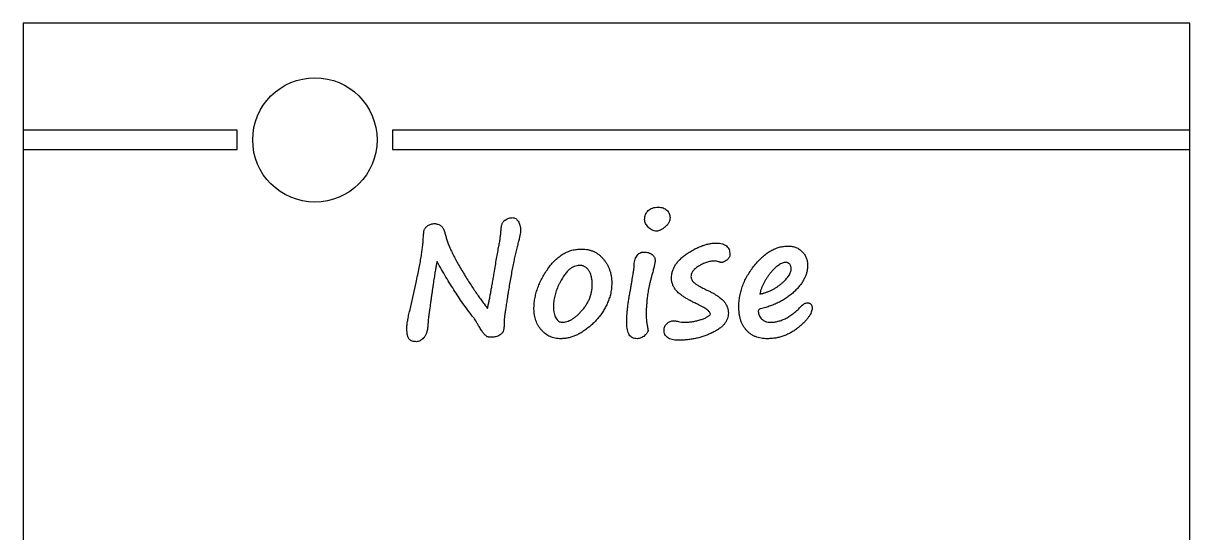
# Model space of a CAD drawing. Extents: x 261 to 321, y 70 to 327.
# Drawn here: x 261.3 to 321.3, y 300.5 to 326.7 of the extents above; entities that cross this region are included whole.
import ezdxf

# ---------------------------------------------------------------- set-up
doc = ezdxf.new("R2010")
doc.units = 0
doc.header["$LTSCALE"] = 2
doc.layers.get('0').update_dxf_attribs({"linetype": 'CONTINUOUS'})

msp = doc.modelspace()

# ---------------------------------------------------------------- linework, layer by layer
at = {"color": 7, "linetype": 'CONTINUOUS'}
for p, q in [((321.25, 326.699), (261.25, 326.699)), ((261.25, 326.699), (261.25, 321.199)), ((321.25, 321.199), (321.25, 326.699)), ((261.25, 321.199), (261.25, 320.199)), ((272.25, 321.199), (261.25, 321.199)), ((272.25, 320.199), (272.25, 321.199)), ((321.25, 321.199), (280.25, 321.199)), ((280.25, 321.199), (280.25, 320.199)), ((321.25, 320.199), (321.25, 321.199)), ((261.25, 320.199), (272.25, 320.199)), ((261.25, 320.199), (261.25, 76.199)), ((280.25, 320.199), (321.25, 320.199)), ((321.25, 76.199), (321.25, 320.199)), ((289.334, 314.029), (289.331, 314.029)), ((293.608, 313.837), (293.584, 313.746)), ((281.147, 311.972), (281.456, 313.356)), ((292.548, 313.369), (292.548, 313.365)), ((291.451, 312.733), (291.451, 312.73)), ((282.164, 312.065), (282.114, 311.696)), ((281.143, 311.948), (281.147, 311.972)), ((285.981, 311.347), (285.981, 311.209))]:
    msp.add_line(p, q, dxfattribs=at)
msp.add_circle((276.25, 320.699), 3.2, dxfattribs=at)
for points, knots in [([(293.212, 316.601), (293.214, 316.646), (293.218, 316.734), (293.253, 316.859), (293.312, 316.969), (293.392, 317.066), (293.496, 317.143), (293.62, 317.199), (293.764, 317.233), (293.867, 317.236), (293.921, 317.238)], [0, 0, 0, 0, 0.126587, 0.243542, 0.357362, 0.472232, 0.590962, 0.714805, 0.850135, 1, 1, 1, 1]), ([(293.921, 317.238), (293.963, 317.236), (294.046, 317.233), (294.163, 317.204), (294.267, 317.153), (294.355, 317.085), (294.427, 317.003), (294.482, 316.914), (294.513, 316.814), (294.517, 316.746), (294.519, 316.712)], [0, 0, 0, 0, 0.143806, 0.277673, 0.404123, 0.530487, 0.653168, 0.769636, 0.883023, 1, 1, 1, 1]), ([(281.827, 315.645), (281.829, 315.693), (281.833, 315.781), (281.843, 315.899), (281.856, 315.993), (281.871, 316.068), (281.898, 316.129), (281.938, 316.184), (281.993, 316.238), (282.061, 316.29), (282.138, 316.335), (282.224, 316.367), (282.314, 316.389), (282.377, 316.391), (282.409, 316.392)], [0, 0, 0, 0, 0.131603, 0.2414, 0.328404, 0.392978, 0.449835, 0.510824, 0.581114, 0.660646, 0.744763, 0.82763, 0.912569, 1, 1, 1, 1]), ([(282.409, 316.392), (282.431, 316.391), (282.476, 316.389), (282.546, 316.372), (282.62, 316.346), (282.686, 316.318), (282.738, 316.284), (282.778, 316.246), (282.814, 316.197), (282.849, 316.137), (282.88, 316.066), (282.914, 315.985), (282.943, 315.892), (282.96, 315.825), (282.969, 315.791)], [0, 0, 0, 0, 0.072148, 0.151346, 0.237305, 0.333903, 0.386748, 0.445193, 0.51368, 0.589546, 0.676, 0.772248, 0.881385, 1, 1, 1, 1]), ([(285.827, 316.097), (285.829, 316.126), (285.833, 316.181), (285.846, 316.26), (285.865, 316.332), (285.889, 316.396), (285.918, 316.453), (285.952, 316.502), (285.991, 316.545), (286.053, 316.588), (286.132, 316.632), (286.229, 316.671), (286.326, 316.696), (286.392, 316.698), (286.424, 316.699)], [0, 0, 0, 0, 0.089712, 0.173956, 0.250923, 0.322246, 0.388691, 0.450166, 0.510731, 0.570161, 0.685727, 0.794211, 0.897737, 1, 1, 1, 1]), ([(286.424, 316.699), (286.451, 316.697), (286.505, 316.692), (286.583, 316.656), (286.65, 316.594), (286.713, 316.514), (286.763, 316.416), (286.8, 316.305), (286.824, 316.182), (286.826, 316.097), (286.827, 316.053)], [0, 0, 0, 0, 0.095956, 0.193746, 0.30071, 0.422624, 0.55572, 0.693912, 0.841643, 1, 1, 1, 1]), ([(293.822, 316.007), (293.783, 316.009), (293.705, 316.013), (293.593, 316.054), (293.488, 316.116), (293.395, 316.202), (293.317, 316.299), (293.257, 316.398), (293.22, 316.499), (293.214, 316.568), (293.212, 316.601)], [0, 0, 0, 0, 0.126073, 0.250363, 0.37963, 0.51878, 0.656687, 0.77953, 0.893199, 1, 1, 1, 1]), ([(294.519, 316.712), (294.517, 316.666), (294.511, 316.575), (294.459, 316.443), (294.376, 316.322), (294.266, 316.217), (294.148, 316.127), (294.033, 316.061), (293.926, 316.016), (293.855, 316.01), (293.822, 316.007)], [0, 0, 0, 0, 0.127579, 0.254655, 0.388734, 0.535461, 0.678805, 0.8029, 0.908315, 1, 1, 1, 1]), ([(281.456, 313.356), (281.484, 313.487), (281.537, 313.74), (281.611, 314.103), (281.673, 314.436), (281.725, 314.738), (281.767, 315.008), (281.797, 315.248), (281.819, 315.457), (281.824, 315.586), (281.827, 315.645)], [0, 0, 0, 0, 0.173496, 0.333481, 0.479367, 0.611182, 0.728969, 0.832785, 0.92328, 1, 1, 1, 1]), ([(282.969, 315.791), (282.985, 315.729), (283.02, 315.6), (283.089, 315.401), (283.174, 315.188), (283.278, 314.961), (283.395, 314.718), (283.531, 314.461), (283.684, 314.189), (283.851, 313.909), (284.023, 313.627), (284.195, 313.357), (284.361, 313.099), (284.524, 312.858), (284.682, 312.629), (284.835, 312.416), (284.984, 312.217), (285.084, 312.091), (285.132, 312.03)], [0, 0, 0, 0, 0.0438, 0.091822, 0.144637, 0.201751, 0.263628, 0.330323, 0.40177, 0.478009, 0.55496, 0.628667, 0.698614, 0.765726, 0.829104, 0.889527, 0.946411, 1, 1, 1, 1]), ([(285.713, 315.231), (285.727, 315.31), (285.755, 315.463), (285.789, 315.686), (285.814, 315.896), (285.823, 316.032), (285.827, 316.097)], [0, 0, 0, 0, 0.274932, 0.53339, 0.775419, 1, 1, 1, 1]), ([(286.827, 316.053), (286.825, 316.012), (286.822, 315.923), (286.798, 315.779), (286.762, 315.611), (286.729, 315.493), (286.712, 315.43)], [0, 0, 0, 0, 0.19155, 0.421274, 0.690488, 1, 1, 1, 1]), ([(285.469, 313.849), (285.491, 313.977), (285.532, 314.225), (285.593, 314.584), (285.653, 314.916), (285.694, 315.129), (285.713, 315.231)], [0, 0, 0, 0, 0.2787345, 0.5376219, 0.7786502, 1, 1, 1, 1]), ([(286.712, 315.43), (286.691, 315.35), (286.647, 315.184), (286.585, 314.925), (286.522, 314.65), (286.461, 314.358), (286.4, 314.049), (286.338, 313.723), (286.279, 313.38), (286.23, 313.087), (286.192, 312.85), (286.164, 312.682), (286.139, 312.522), (286.116, 312.372), (286.094, 312.233), (286.076, 312.103), (286.057, 311.984), (286.042, 311.874), (286.027, 311.774), (286.015, 311.683), (286.004, 311.603), (285.995, 311.533), (285.99, 311.473), (285.985, 311.422), (285.982, 311.381), (285.981, 311.358), (285.981, 311.347)], [0, 0, 0, 0, 0.0601133, 0.1241589, 0.1921512, 0.2637586, 0.3399051, 0.4197474, 0.5035262, 0.5913003, 0.6349977, 0.6763622, 0.7150619, 0.75167, 0.7856584, 0.8172699, 0.8462613, 0.8731635, 0.8974451, 0.9193526, 0.938926, 0.9558411, 0.9703902, 0.9828941, 0.9924664, 1, 1, 1, 1]), ([(287.519, 311.996), (287.521, 312.084), (287.525, 312.259), (287.561, 312.521), (287.617, 312.782), (287.696, 313.042), (287.796, 313.301), (287.919, 313.559), (288.065, 313.815), (288.23, 314.066), (288.408, 314.303), (288.603, 314.51), (288.805, 314.688), (289.018, 314.832), (289.241, 314.946), (289.474, 315.025), (289.716, 315.076), (289.882, 315.081), (289.965, 315.084)], [0, 0, 0, 0, 0.060738, 0.121647, 0.183456, 0.245983, 0.310139, 0.376133, 0.444328, 0.514898, 0.584607, 0.650192, 0.712152, 0.771295, 0.828687, 0.885206, 0.941984, 1, 1, 1, 1]), ([(289.965, 315.084), (290.022, 315.082), (290.133, 315.079), (290.295, 315.055), (290.449, 315.015), (290.594, 314.958), (290.731, 314.885), (290.86, 314.796), (290.981, 314.691), (291.091, 314.57), (291.191, 314.438), (291.28, 314.301), (291.353, 314.156), (291.416, 314.005), (291.461, 313.847), (291.496, 313.684), (291.515, 313.514), (291.518, 313.399), (291.519, 313.34)], [0, 0, 0, 0, 0.06504, 0.127459, 0.187912, 0.247286, 0.306853, 0.366148, 0.427214, 0.490467, 0.554232, 0.616598, 0.678616, 0.740813, 0.803784, 0.867303, 0.93268, 1, 1, 1, 1]), ([(294.596, 313.589), (294.598, 313.648), (294.602, 313.767), (294.643, 313.94), (294.706, 314.108), (294.796, 314.27), (294.911, 314.425), (295.05, 314.576), (295.217, 314.718), (295.402, 314.854), (295.599, 314.976), (295.795, 315.089), (295.989, 315.181), (296.179, 315.259), (296.366, 315.318), (296.55, 315.36), (296.731, 315.387), (296.85, 315.39), (296.909, 315.392)], [0, 0, 0, 0, 0.055962, 0.111244, 0.16688, 0.224629, 0.284541, 0.34862, 0.41708, 0.4905, 0.564921, 0.635533, 0.702861, 0.767173, 0.8285, 0.887712, 0.94448, 1, 1, 1, 1]), ([(296.909, 315.392), (296.963, 315.39), (297.064, 315.387), (297.205, 315.359), (297.327, 315.315), (297.427, 315.248), (297.505, 315.162), (297.558, 315.057), (297.591, 314.934), (297.595, 314.846), (297.596, 314.799)], [0, 0, 0, 0, 0.155371, 0.292245, 0.414981, 0.526695, 0.635695, 0.745449, 0.865336, 1, 1, 1, 1]), ([(298.058, 312.107), (298.06, 312.201), (298.064, 312.389), (298.105, 312.668), (298.166, 312.943), (298.257, 313.213), (298.37, 313.479), (298.509, 313.739), (298.675, 313.995), (298.86, 314.243), (299.06, 314.472), (299.266, 314.677), (299.478, 314.849), (299.692, 314.991), (299.911, 315.101), (300.133, 315.18), (300.359, 315.229), (300.511, 315.235), (300.587, 315.238)], [0, 0, 0, 0, 0.064451, 0.128353, 0.192432, 0.257074, 0.322629, 0.389682, 0.459077, 0.530704, 0.601204, 0.667278, 0.729031, 0.787398, 0.842542, 0.896014, 0.948089, 1, 1, 1, 1]), ([(300.587, 315.238), (300.624, 315.237), (300.696, 315.235), (300.802, 315.222), (300.902, 315.199), (300.998, 315.168), (301.087, 315.125), (301.171, 315.076), (301.248, 315.016), (301.32, 314.948), (301.384, 314.874), (301.441, 314.797), (301.489, 314.715), (301.528, 314.63), (301.559, 314.541), (301.581, 314.449), (301.593, 314.354), (301.595, 314.289), (301.596, 314.256)], [0, 0, 0, 0, 0.070278, 0.13796, 0.202942, 0.266414, 0.328887, 0.390141, 0.451655, 0.514814, 0.577562, 0.638161, 0.698369, 0.757109, 0.816968, 0.876574, 0.937345, 1, 1, 1, 1]), ([(282.537, 314.442), (282.532, 314.419), (282.521, 314.37), (282.504, 314.291), (282.486, 314.201), (282.467, 314.1), (282.448, 313.988), (282.426, 313.866), (282.405, 313.734), (282.382, 313.59), (282.357, 313.436), (282.334, 313.272), (282.307, 313.097), (282.281, 312.911), (282.253, 312.714), (282.224, 312.507), (282.194, 312.29), (282.174, 312.141), (282.164, 312.065)], [0, 0, 0, 0, 0.029191, 0.062877, 0.101066, 0.143761, 0.190878, 0.242101, 0.298247, 0.358416, 0.423101, 0.49223, 0.56595, 0.643622, 0.726308, 0.813019, 0.90425, 1, 1, 1, 1]), ([(284.408, 311.559), (284.327, 311.663), (284.163, 311.875), (283.923, 312.203), (283.686, 312.545), (283.452, 312.9), (283.218, 313.266), (282.987, 313.646), (282.761, 314.039), (282.612, 314.307), (282.537, 314.442)], [0, 0, 0, 0, 0.115352, 0.233569, 0.354307, 0.477834, 0.604103, 0.733266, 0.8652, 1, 1, 1, 1]), ([(292.673, 314.218), (292.675, 314.266), (292.678, 314.36), (292.702, 314.494), (292.743, 314.617), (292.8, 314.724), (292.871, 314.816), (292.959, 314.882), (293.06, 314.923), (293.132, 314.928), (293.17, 314.93)], [0, 0, 0, 0, 0.150374, 0.290308, 0.421351, 0.547901, 0.667065, 0.77699, 0.885044, 1, 1, 1, 1]), ([(293.17, 314.93), (293.213, 314.929), (293.295, 314.926), (293.411, 314.902), (293.513, 314.861), (293.596, 314.803), (293.664, 314.736), (293.713, 314.664), (293.745, 314.587), (293.748, 314.534), (293.75, 314.507)], [0, 0, 0, 0, 0.163386, 0.309948, 0.44396, 0.572095, 0.691655, 0.799265, 0.899633, 1, 1, 1, 1]), ([(293.75, 314.507), (293.75, 314.492), (293.748, 314.458), (293.742, 314.401), (293.729, 314.333), (293.716, 314.254), (293.694, 314.166), (293.67, 314.065), (293.642, 313.954), (293.62, 313.877), (293.608, 313.837)], [0, 0, 0, 0, 0.06659, 0.1493015, 0.2505719, 0.3662405, 0.4991097, 0.6485125, 0.8165893, 1, 1, 1, 1]), ([(296.836, 314.469), (296.773, 314.465), (296.644, 314.458), (296.446, 314.411), (296.24, 314.334), (296.068, 314.248), (295.933, 314.169), (295.844, 314.104), (295.768, 314.038), (295.705, 313.969), (295.656, 313.897), (295.623, 313.821), (295.601, 313.744), (295.598, 313.691), (295.596, 313.665)], [0, 0, 0, 0, 0.1173027, 0.2433553, 0.3807875, 0.5305339, 0.6052893, 0.6743748, 0.7374439, 0.7951248, 0.8495069, 0.9008109, 0.9500213, 1, 1, 1, 1]), ([(297.011, 314.43), (296.978, 314.441), (296.92, 314.46), (296.861, 314.466), (296.836, 314.469)], [0, 0, 0, 0, 0.582893, 1, 1, 1, 1]), ([(297.171, 314.392), (297.162, 314.392), (297.141, 314.394), (297.105, 314.402), (297.061, 314.414), (297.029, 314.424), (297.011, 314.43)], [0, 0, 0, 0, 0.161028, 0.38404, 0.663423, 1, 1, 1, 1]), ([(297.596, 314.799), (297.595, 314.773), (297.591, 314.721), (297.558, 314.647), (297.507, 314.577), (297.441, 314.515), (297.367, 314.464), (297.298, 314.423), (297.232, 314.398), (297.19, 314.394), (297.171, 314.392)], [0, 0, 0, 0, 0.122124, 0.245199, 0.378146, 0.526816, 0.673409, 0.799761, 0.908153, 1, 1, 1, 1]), ([(285.132, 312.03), (285.145, 312.091), (285.172, 312.216), (285.214, 312.41), (285.252, 312.618), (285.295, 312.839), (285.336, 313.073), (285.382, 313.319), (285.424, 313.58), (285.454, 313.758), (285.469, 313.849)], [0, 0, 0, 0, 0.100303, 0.207868, 0.322315, 0.443389, 0.57213, 0.707497, 0.850437, 1, 1, 1, 1]), ([(289.331, 314.029), (289.307, 314.006), (289.259, 313.96), (289.19, 313.882), (289.121, 313.795), (289.053, 313.697), (288.985, 313.591), (288.918, 313.475), (288.85, 313.35), (288.761, 313.173), (288.664, 312.944), (288.581, 312.662), (288.529, 312.38), (288.523, 312.191), (288.519, 312.097)], [0, 0, 0, 0, 0.045595, 0.093647, 0.145923, 0.200675, 0.259933, 0.322247, 0.388474, 0.458682, 0.599672, 0.735919, 0.868566, 1, 1, 1, 1]), ([(289.863, 314.238), (289.815, 314.235), (289.72, 314.23), (289.582, 314.19), (289.451, 314.123), (289.374, 314.061), (289.334, 314.029)], [0, 0, 0, 0, 0.24709, 0.489913, 0.738659, 1, 1, 1, 1]), ([(290.519, 313.27), (290.518, 313.338), (290.514, 313.467), (290.481, 313.652), (290.427, 313.818), (290.364, 313.943), (290.303, 314.028), (290.253, 314.085), (290.199, 314.132), (290.14, 314.171), (290.077, 314.201), (290.01, 314.223), (289.938, 314.235), (289.888, 314.237), (289.863, 314.238)], [0, 0, 0, 0, 0.154811, 0.296867, 0.429557, 0.555086, 0.615095, 0.671796, 0.726591, 0.779674, 0.833597, 0.886848, 0.941912, 1, 1, 1, 1]), ([(292.548, 313.365), (292.558, 313.424), (292.575, 313.535), (292.603, 313.691), (292.622, 313.828), (292.642, 313.944), (292.653, 314.041), (292.666, 314.117), (292.671, 314.174), (292.672, 314.205), (292.673, 314.218)], [0, 0, 0, 0, 0.207783, 0.391714, 0.551125, 0.68805, 0.802083, 0.890862, 0.956665, 1, 1, 1, 1]), ([(300.482, 314.392), (300.452, 314.39), (300.391, 314.386), (300.298, 314.361), (300.203, 314.318), (300.105, 314.262), (300.007, 314.186), (299.904, 314.097), (299.801, 313.99), (299.697, 313.87), (299.595, 313.741), (299.501, 313.608), (299.416, 313.472), (299.341, 313.334), (299.273, 313.195), (299.216, 313.053), (299.168, 312.91), (299.143, 312.812), (299.13, 312.763)], [0, 0, 0, 0, 0.040156, 0.083134, 0.129101, 0.179693, 0.23523, 0.296113, 0.362586, 0.435718, 0.510725, 0.584015, 0.655367, 0.726206, 0.795793, 0.86391, 0.932244, 1, 1, 1, 1]), ([(299.13, 312.763), (299.183, 312.775), (299.288, 312.798), (299.442, 312.845), (299.59, 312.9), (299.734, 312.964), (299.874, 313.037), (300.008, 313.12), (300.137, 313.212), (300.261, 313.31), (300.374, 313.412), (300.473, 313.514), (300.558, 313.612), (300.627, 313.709), (300.683, 313.803), (300.721, 313.896), (300.746, 313.986), (300.749, 314.045), (300.75, 314.074)], [0, 0, 0, 0, 0.073986, 0.146319, 0.218486, 0.289567, 0.361081, 0.43286, 0.504474, 0.577079, 0.647001, 0.711826, 0.770655, 0.824254, 0.87339, 0.918889, 0.960577, 1, 1, 1, 1]), ([(301.596, 314.256), (301.594, 314.197), (301.59, 314.079), (301.558, 313.902), (301.504, 313.729), (301.429, 313.557), (301.332, 313.388), (301.214, 313.221), (301.075, 313.056), (300.917, 312.895), (300.743, 312.741), (300.555, 312.599), (300.355, 312.47), (300.144, 312.351), (299.92, 312.247), (299.684, 312.155), (299.437, 312.073), (299.266, 312.031), (299.179, 312.01)], [0, 0, 0, 0, 0.050053, 0.100453, 0.151302, 0.203962, 0.259058, 0.316386, 0.377176, 0.441345, 0.507559, 0.574036, 0.641342, 0.709509, 0.779296, 0.850865, 0.924163, 1, 1, 1, 1]), ([(300.75, 314.074), (300.749, 314.096), (300.748, 314.138), (300.732, 314.198), (300.71, 314.254), (300.676, 314.301), (300.637, 314.341), (300.59, 314.371), (300.538, 314.388), (300.501, 314.391), (300.482, 314.392)], [0, 0, 0, 0, 0.140491, 0.271382, 0.398119, 0.524802, 0.645888, 0.7625, 0.877367, 1, 1, 1, 1]), ([(288.961, 311.315), (289.002, 311.317), (289.086, 311.321), (289.212, 311.35), (289.339, 311.398), (289.467, 311.465), (289.596, 311.551), (289.727, 311.654), (289.858, 311.778), (289.988, 311.917), (290.112, 312.066), (290.22, 312.226), (290.314, 312.388), (290.388, 312.556), (290.448, 312.728), (290.488, 312.905), (290.515, 313.086), (290.518, 313.209), (290.519, 313.27)], [0, 0, 0, 0, 0.045781, 0.092981, 0.142617, 0.195536, 0.252441, 0.313967, 0.38012, 0.451284, 0.524025, 0.594822, 0.663693, 0.731139, 0.797706, 0.864567, 0.931686, 1, 1, 1, 1]), ([(291.519, 313.34), (291.517, 313.238), (291.511, 313.033), (291.471, 312.833), (291.451, 312.733)], [0, 0, 0, 0, 0.5016825, 1, 1, 1, 1]), ([(292.477, 312.955), (292.49, 313.026), (292.514, 313.164), (292.537, 313.302), (292.548, 313.369)], [0, 0, 0, 0, 0.5148458, 1, 1, 1, 1]), ([(293.584, 313.746), (293.567, 313.683), (293.534, 313.559), (293.49, 313.376), (293.45, 313.202), (293.415, 313.037), (293.386, 312.882), (293.361, 312.735), (293.344, 312.597), (293.327, 312.43), (293.313, 312.238), (293.299, 312.026), (293.29, 311.837), (293.289, 311.72), (293.289, 311.665)], [0, 0, 0, 0, 0.0937, 0.182834, 0.267563, 0.34735, 0.422112, 0.492551, 0.558629, 0.619916, 0.731917, 0.832391, 0.921934, 1, 1, 1, 1]), ([(295.897, 312.258), (295.83, 312.291), (295.702, 312.355), (295.521, 312.449), (295.359, 312.542), (295.216, 312.631), (295.09, 312.714), (294.986, 312.796), (294.898, 312.873), (294.809, 312.972), (294.725, 313.098), (294.65, 313.255), (294.605, 313.42), (294.599, 313.533), (294.596, 313.589)], [0, 0, 0, 0, 0.113124, 0.216997, 0.311197, 0.396611, 0.473023, 0.540328, 0.599451, 0.650375, 0.741665, 0.829193, 0.914354, 1, 1, 1, 1]), ([(295.596, 313.665), (295.598, 313.638), (295.602, 313.585), (295.633, 313.506), (295.682, 313.43), (295.737, 313.369), (295.795, 313.321), (295.848, 313.28), (295.912, 313.237), (295.986, 313.195), (296.069, 313.145), (296.163, 313.097), (296.266, 313.045), (296.339, 313.011), (296.376, 312.993)], [0, 0, 0, 0, 0.072956, 0.1491, 0.230696, 0.323767, 0.37669, 0.43952, 0.509347, 0.589779, 0.678627, 0.776792, 0.883904, 1, 1, 1, 1]), ([(291.451, 312.73), (291.427, 312.651), (291.379, 312.496), (291.287, 312.271), (291.181, 312.055), (291.059, 311.849), (290.922, 311.653), (290.768, 311.466), (290.601, 311.288), (290.42, 311.121), (290.232, 310.97), (290.043, 310.836), (289.851, 310.724), (289.662, 310.63), (289.471, 310.559), (289.281, 310.506), (289.09, 310.476), (288.963, 310.471), (288.899, 310.469)], [0, 0, 0, 0, 0.067598, 0.134494, 0.200597, 0.266414, 0.332334, 0.398743, 0.466031, 0.534516, 0.601697, 0.665689, 0.726449, 0.784698, 0.840592, 0.894539, 0.947553, 1, 1, 1, 1]), ([(292.289, 311.279), (292.289, 311.338), (292.29, 311.459), (292.301, 311.645), (292.314, 311.841), (292.335, 312.046), (292.362, 312.26), (292.394, 312.484), (292.433, 312.717), (292.462, 312.875), (292.477, 312.955)], [0, 0, 0, 0, 0.1045764, 0.2149806, 0.3312425, 0.4527732, 0.5810609, 0.7147565, 0.8539191, 1, 1, 1, 1]), ([(296.376, 312.993), (296.432, 312.965), (296.54, 312.913), (296.693, 312.833), (296.829, 312.753), (296.953, 312.678), (297.06, 312.602), (297.154, 312.53), (297.233, 312.46), (297.315, 312.369), (297.397, 312.253), (297.468, 312.105), (297.511, 311.949), (297.517, 311.842), (297.519, 311.788)], [0, 0, 0, 0, 0.105959, 0.204002, 0.293945, 0.375804, 0.450816, 0.517469, 0.577407, 0.630089, 0.726133, 0.81837, 0.908139, 1, 1, 1, 1]), ([(288.519, 312.097), (288.521, 312.043), (288.523, 311.939), (288.546, 311.79), (288.584, 311.656), (288.635, 311.538), (288.701, 311.441), (288.776, 311.367), (288.866, 311.324), (288.929, 311.318), (288.961, 311.315)], [0, 0, 0, 0, 0.164364, 0.315745, 0.456254, 0.586915, 0.704998, 0.808262, 0.904012, 1, 1, 1, 1]), ([(296.596, 311.731), (296.593, 311.75), (296.584, 311.791), (296.544, 311.85), (296.488, 311.912), (296.41, 311.976), (296.311, 312.043), (296.191, 312.112), (296.051, 312.185), (295.95, 312.233), (295.897, 312.258)], [0, 0, 0, 0, 0.063377, 0.139972, 0.231533, 0.343167, 0.475545, 0.628508, 0.803231, 1, 1, 1, 1]), ([(299.524, 310.469), (299.469, 310.47), (299.361, 310.473), (299.203, 310.494), (299.054, 310.527), (298.914, 310.574), (298.784, 310.636), (298.662, 310.71), (298.55, 310.799), (298.447, 310.9), (298.356, 311.015), (298.275, 311.139), (298.207, 311.274), (298.154, 311.421), (298.11, 311.578), (298.079, 311.745), (298.061, 311.923), (298.059, 312.044), (298.058, 312.107)], [0, 0, 0, 0, 0.06665, 0.130389, 0.191256, 0.249849, 0.307479, 0.364662, 0.421709, 0.479371, 0.538073, 0.597361, 0.657781, 0.720072, 0.785159, 0.853392, 0.924689, 1, 1, 1, 1]), ([(299.179, 312.01), (299.161, 312.004), (299.128, 311.993), (299.085, 311.962), (299.061, 311.915), (299.059, 311.881), (299.058, 311.863)], [0, 0, 0, 0, 0.27283, 0.507705, 0.743149, 1, 1, 1, 1]), ([(301.827, 312.046), (301.825, 312.01), (301.82, 311.935), (301.784, 311.822), (301.727, 311.704), (301.649, 311.581), (301.548, 311.454), (301.426, 311.322), (301.282, 311.185), (301.12, 311.045), (300.945, 310.911), (300.759, 310.793), (300.567, 310.692), (300.369, 310.612), (300.167, 310.547), (299.958, 310.501), (299.743, 310.475), (299.598, 310.471), (299.524, 310.469)], [0, 0, 0, 0, 0.035966, 0.075015, 0.118178, 0.166592, 0.220721, 0.280762, 0.347019, 0.420283, 0.495469, 0.56886, 0.640973, 0.712201, 0.783028, 0.854242, 0.926353, 1, 1, 1, 1]), ([(299.684, 311.315), (299.751, 311.317), (299.887, 311.323), (300.089, 311.365), (300.291, 311.43), (300.492, 311.522), (300.693, 311.641), (300.892, 311.787), (301.092, 311.958), (301.219, 312.086), (301.284, 312.153)], [0, 0, 0, 0, 0.108355, 0.2185664, 0.332199, 0.4509895, 0.5757939, 0.7084079, 0.8498383, 1, 1, 1, 1]), ([(301.284, 312.153), (301.309, 312.177), (301.355, 312.223), (301.432, 312.274), (301.508, 312.309), (301.56, 312.313), (301.584, 312.315)], [0, 0, 0, 0, 0.298598, 0.558332, 0.788957, 1, 1, 1, 1]), ([(301.584, 312.315), (301.603, 312.315), (301.639, 312.314), (301.689, 312.3), (301.733, 312.28), (301.768, 312.249), (301.796, 312.21), (301.813, 312.162), (301.826, 312.107), (301.827, 312.067), (301.827, 312.046)], [0, 0, 0, 0, 0.136223, 0.259008, 0.371555, 0.482303, 0.592255, 0.713117, 0.846454, 1, 1, 1, 1]), ([(280.981, 311.005), (280.981, 311.034), (280.983, 311.094), (280.99, 311.19), (281.004, 311.294), (281.022, 311.408), (281.045, 311.531), (281.073, 311.662), (281.105, 311.803), (281.13, 311.899), (281.143, 311.948)], [0, 0, 0, 0, 0.090213, 0.189444, 0.299277, 0.419737, 0.549687, 0.689213, 0.839605, 1, 1, 1, 1]), ([(282.114, 311.696), (282.109, 311.66), (282.097, 311.582), (282.084, 311.453), (282.068, 311.303), (282.061, 311.196), (282.058, 311.138)], [0, 0, 0, 0, 0.192791, 0.423577, 0.692739, 1, 1, 1, 1]), ([(284.696, 311.099), (284.666, 311.15), (284.61, 311.245), (284.532, 311.374), (284.467, 311.477), (284.425, 311.534), (284.408, 311.559)], [0, 0, 0, 0, 0.331108, 0.607975, 0.83187, 1, 1, 1, 1]), ([(288.899, 310.469), (288.85, 310.47), (288.754, 310.473), (288.613, 310.493), (288.478, 310.529), (288.35, 310.577), (288.229, 310.639), (288.114, 310.715), (288.007, 310.806), (287.907, 310.909), (287.816, 311.022), (287.736, 311.142), (287.67, 311.27), (287.614, 311.402), (287.573, 311.543), (287.541, 311.688), (287.523, 311.84), (287.521, 311.944), (287.519, 311.996)], [0, 0, 0, 0, 0.063838, 0.125628, 0.185587, 0.244799, 0.303466, 0.363042, 0.423869, 0.486698, 0.550281, 0.6129, 0.674849, 0.737163, 0.800487, 0.865169, 0.931486, 1, 1, 1, 1]), ([(293.289, 311.665), (293.29, 311.62), (293.291, 311.523), (293.311, 311.367), (293.336, 311.191), (293.361, 311.067), (293.374, 311.001)], [0, 0, 0, 0, 0.2010718, 0.4338748, 0.7005506, 1, 1, 1, 1]), ([(297.519, 311.788), (297.517, 311.739), (297.513, 311.642), (297.473, 311.5), (297.41, 311.364), (297.322, 311.235), (297.208, 311.113), (297.07, 310.998), (296.908, 310.888), (296.723, 310.787), (296.524, 310.695), (296.315, 310.614), (296.101, 310.546), (295.881, 310.489), (295.654, 310.446), (295.422, 310.415), (295.183, 310.395), (295.021, 310.393), (294.94, 310.392)], [0, 0, 0, 0, 0.046103, 0.091325, 0.137833, 0.186094, 0.237804, 0.293936, 0.354942, 0.421703, 0.491464, 0.561337, 0.63173, 0.70289, 0.774983, 0.84833, 0.923521, 1, 1, 1, 1]), ([(295.248, 311.315), (295.312, 311.316), (295.443, 311.319), (295.64, 311.343), (295.843, 311.381), (296.011, 311.424), (296.143, 311.465), (296.234, 311.497), (296.317, 311.53), (296.39, 311.568), (296.456, 311.604), (296.511, 311.645), (296.559, 311.685), (296.584, 311.716), (296.596, 311.731)], [0, 0, 0, 0, 0.133281, 0.271538, 0.412927, 0.560714, 0.633116, 0.700253, 0.761469, 0.818427, 0.870259, 0.917384, 0.960453, 1, 1, 1, 1]), ([(299.058, 311.863), (299.06, 311.831), (299.064, 311.765), (299.1, 311.669), (299.153, 311.576), (299.227, 311.488), (299.318, 311.411), (299.428, 311.355), (299.551, 311.32), (299.639, 311.317), (299.684, 311.315)], [0, 0, 0, 0, 0.105127, 0.212913, 0.328722, 0.454789, 0.585538, 0.716364, 0.851972, 1, 1, 1, 1]), ([(281.483, 310.315), (281.441, 310.316), (281.362, 310.318), (281.254, 310.346), (281.163, 310.386), (281.103, 310.439), (281.068, 310.492), (281.044, 310.54), (281.026, 310.597), (281.008, 310.662), (280.997, 310.736), (280.987, 310.817), (280.983, 310.908), (280.982, 310.972), (280.981, 311.005)], [0, 0, 0, 0, 0.126883, 0.236252, 0.333864, 0.424382, 0.471204, 0.525126, 0.584989, 0.652251, 0.726782, 0.809337, 0.899895, 1, 1, 1, 1]), ([(282.058, 311.138), (282.055, 311.103), (282.05, 311.035), (282.036, 310.937), (282.014, 310.847), (281.991, 310.763), (281.961, 310.688), (281.928, 310.619), (281.888, 310.559), (281.83, 310.492), (281.755, 310.424), (281.664, 310.362), (281.574, 310.323), (281.513, 310.317), (281.483, 310.315)], [0, 0, 0, 0, 0.096809, 0.18652, 0.270773, 0.349479, 0.423737, 0.492331, 0.557966, 0.620115, 0.734124, 0.832879, 0.920361, 1, 1, 1, 1]), ([(285.334, 310.546), (285.311, 310.546), (285.268, 310.545), (285.208, 310.552), (285.158, 310.56), (285.115, 310.572), (285.077, 310.597), (285.033, 310.63), (284.986, 310.68), (284.932, 310.74), (284.875, 310.814), (284.816, 310.899), (284.757, 310.995), (284.717, 311.063), (284.696, 311.099)], [0, 0, 0, 0, 0.077452, 0.144544, 0.200078, 0.244841, 0.291554, 0.352447, 0.427976, 0.518788, 0.623478, 0.737564, 0.863524, 1, 1, 1, 1]), ([(285.981, 311.209), (285.981, 311.172), (285.98, 311.104), (285.973, 311.008), (285.96, 310.928), (285.943, 310.859), (285.913, 310.8), (285.87, 310.745), (285.812, 310.692), (285.742, 310.642), (285.658, 310.599), (285.56, 310.568), (285.451, 310.548), (285.374, 310.547), (285.334, 310.546)], [0, 0, 0, 0, 0.10284, 0.191382, 0.267261, 0.329895, 0.387371, 0.451082, 0.523032, 0.603969, 0.691938, 0.785946, 0.888104, 1, 1, 1, 1]), ([(292.827, 310.469), (292.785, 310.471), (292.704, 310.476), (292.59, 310.514), (292.494, 310.58), (292.417, 310.672), (292.358, 310.789), (292.317, 310.93), (292.293, 311.096), (292.29, 311.215), (292.289, 311.279)], [0, 0, 0, 0, 0.115219, 0.220136, 0.322152, 0.428215, 0.543903, 0.676137, 0.827398, 1, 1, 1, 1]), ([(293.386, 310.88), (293.383, 310.863), (293.377, 310.823), (293.339, 310.764), (293.283, 310.697), (293.208, 310.625), (293.122, 310.556), (293.027, 310.507), (292.929, 310.474), (292.861, 310.47), (292.827, 310.469)], [0, 0, 0, 0, 0.0700132, 0.1620022, 0.2801278, 0.4276744, 0.5822131, 0.7258454, 0.8624624, 1, 1, 1, 1]), ([(293.374, 311.001), (293.378, 310.979), (293.385, 310.939), (293.386, 310.898), (293.386, 310.88)], [0, 0, 0, 0, 0.556706, 1, 1, 1, 1]), ([(294.212, 310.922), (294.213, 310.953), (294.217, 311.015), (294.247, 311.104), (294.297, 311.185), (294.364, 311.256), (294.442, 311.315), (294.527, 311.359), (294.617, 311.387), (294.678, 311.39), (294.709, 311.392)], [0, 0, 0, 0, 0.1247306, 0.2454612, 0.3682287, 0.4987878, 0.6305047, 0.7557212, 0.877006, 1, 1, 1, 1]), ([(294.94, 310.392), (294.883, 310.393), (294.776, 310.396), (294.627, 310.421), (294.499, 310.46), (294.394, 310.519), (294.31, 310.595), (294.253, 310.69), (294.216, 310.801), (294.213, 310.88), (294.212, 310.922)], [0, 0, 0, 0, 0.166756, 0.313111, 0.441448, 0.555943, 0.663013, 0.767823, 0.87873, 1, 1, 1, 1]), ([(294.709, 311.392), (294.724, 311.391), (294.757, 311.39), (294.811, 311.382), (294.877, 311.372), (294.923, 311.361), (294.948, 311.355)], [0, 0, 0, 0, 0.1787343, 0.4086971, 0.6800782, 1, 1, 1, 1]), ([(294.948, 311.355), (295, 311.343), (295.099, 311.321), (295.2, 311.317), (295.248, 311.315)], [0, 0, 0, 0, 0.526055, 1, 1, 1, 1])]:
    msp.add_open_spline(points, degree=3, knots=knots, dxfattribs=at)

doc.saveas('drawing.dxf')
